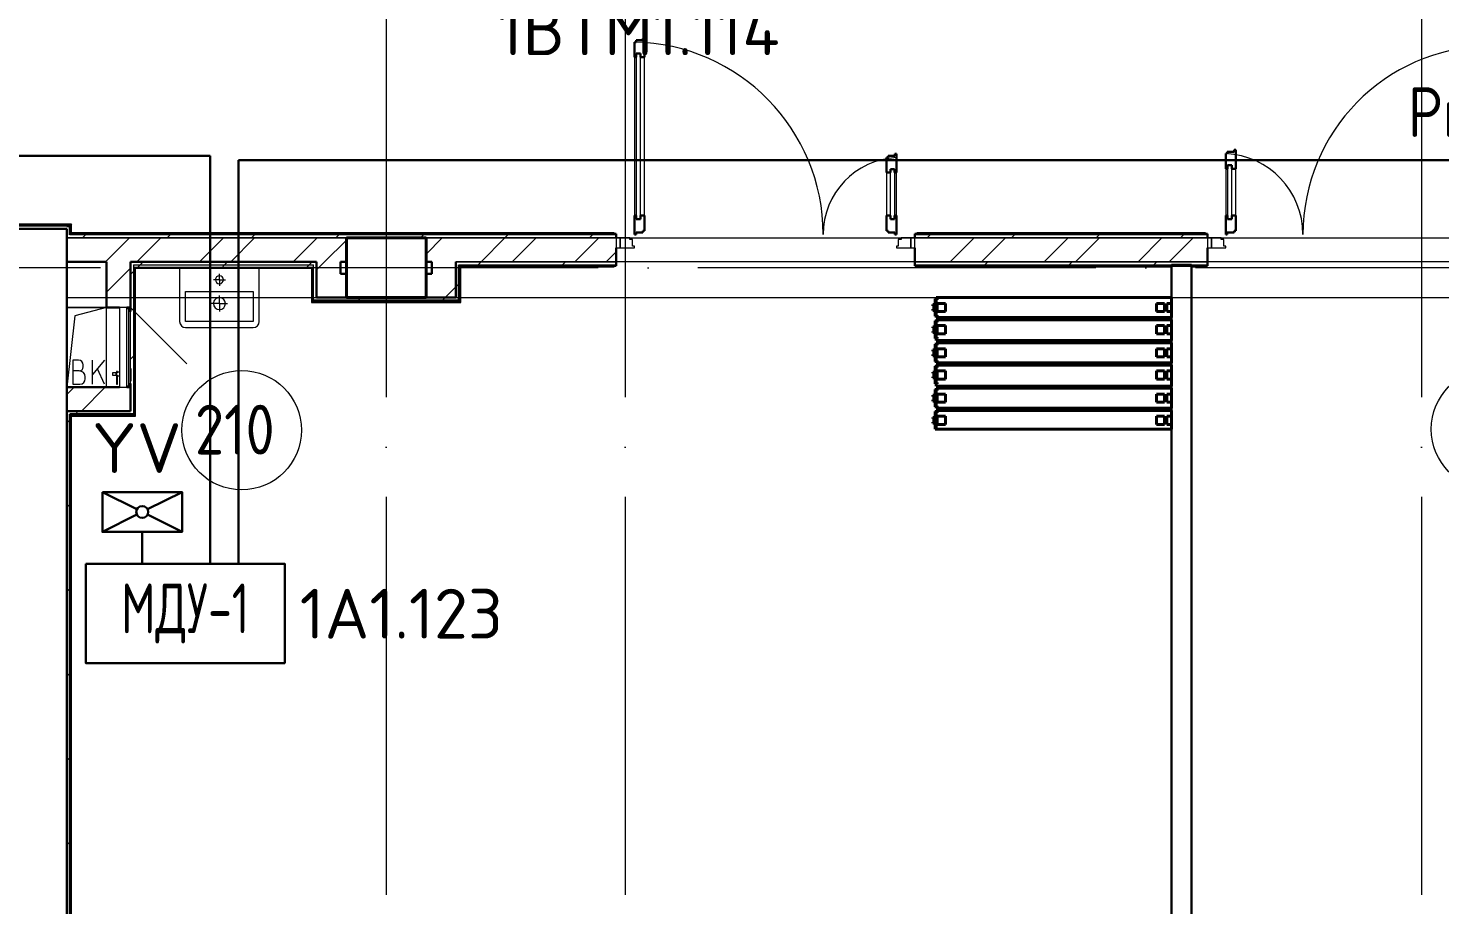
# Model space of a CAD drawing. Header units: millimetres. Extents: x -1073752 to 1436911, y -1379358 to 94781.
# Drawn here: x -1041101 to -1034011, y -1023406 to -1019002 of the extents above; entities that cross this region are included whole.
import ezdxf
from ezdxf.enums import TextEntityAlignment as Align

# ---------------------------------------------------------------- set-up
doc = ezdxf.new("R2010")
doc.units = ezdxf.units.MM
doc.set_wipeout_variables(frame=1)
doc.linetypes.add('ADSK_Линия сетки', pattern=[25, 20, -2.5, 0, -2.5])
doc.linetypes.add('ADSK_Сверху', pattern=[450, 300, -150])
for name, color, linetype, lineweight in [('RC-Дымоудаление', 1, 'Continuous', 30), ('Аннотация', 7, 'Continuous', 18), ('Двери', 252, 'Continuous', 9), ('лс', 5, 'Continuous', 30), ('Марки помещений', 7, 'Continuous', 20), ('Несущие колонны', 7, 'Continuous', 18), ('Обобщенные модели', 252, 'Continuous', 18), ('Оборудование', 7, 'Continuous', 18), ('Ограждение', 252, 'Continuous', 9), ('Оси', 252, 'Continuous', 9), ('Перекрытие', 252, 'Continuous', 18), ('Стены внутренние', 7, 'Continuous', 18), ('Стены наружные', 7, 'Continuous', 18), ('Стены штриховка', 7, 'Continuous', 9), ('Узлы', 7, 'Continuous', 18)]:
    doc.layers.add(name, color=color, linetype=linetype, lineweight=lineweight)
doc.layers.add('RC-Позиционные_обозначения', color=7, linetype='Continuous')
doc.layers.add('RC-Таблицы', color=7, linetype='Continuous')
doc.layers.add('Двери открывание', color=7, linetype='Continuous', lineweight=9, true_color=0xc0c0c0)
doc.layers.add('Линии', color=7, linetype='Continuous', lineweight=9, true_color=0x00a600)
doc.styles.add('GOST Common_2', font='', dxfattribs={"width": 0.9, "height": 250})
doc.styles.add('ISOCPEUR', font='isocpeur.ttf', dxfattribs={"height": 250})
doc.styles.add('RubezhCAD', font='isocpeur.ttf')
doc.styles.get("Standard").update_dxf_attribs({"font": 'arial.ttf'})
doc.styles.get('GOST Common_2').set_extended_font_data('GOST type B')

# ---------------------------------------------------------------- blocks, each defined once
blk = doc.blocks.new('2 этаж')
at = {"color": 251, "lineweight": 18, "true_color": 0x636466}
for p, q in [((118071, -12689.3), (117871, -12689.3)), ((118071, -12689.3), (117871, -12689.3)), ((118071, -12689.3), (117912.7, -12730.8)), ((117912.7, -12730.8), (117871, -13089.3)), ((117931.1, -12953.8), (117901.1, -12953.8)), ((117901.1, -12953.8), (117901.1, -13073.8)), ((118061.1, -12953.8), (118001.1, -13025.3)), ((118001.1, -13073.8), (118001.1, -12953.8)), ((117934.5, -13007.2), (117901.1, -13007.2)), ((117954.5, -12987.2), (117954.5, -12977.2)), ((117964.5, -13047.2), (117964.5, -13037.2)), ((118061.1, -13073.8), (118025.2, -12996.7)), ((117901.1, -13073.8), (117937.8, -13073.8))]:
    blk.add_line(p, q, dxfattribs=at)
for centre, radius, start, end in [((117931.1, -12977.2), 23.3, 0, 90), ((117934.5, -12987.2), 20, 270, 0), ((117934.5, -13037.2), 30, 0, 90), ((117937.8, -13047.2), 26.7, 270, 0)]:
    blk.add_arc(centre, radius, start, end, dxfattribs=at)
at = {"layer": 'Двери', "color": 251, "lineweight": 30, "true_color": 0x636466}
for p, q in [((120773, -11337.3), (120765, -11337.3)), ((120765, -11337.3), (120765, -11346.3)), ((120773, -11431.3), (120773, -11337.3)), ((120731, -11355.3), (120723, -11355.3)), ((120723, -11355.3), (120723, -11431.3)), ((120765, -11346.3), (120731, -11346.3)), ((120731, -11346.3), (120731, -11355.3)), ((120732, -11413.3), (120732, -11431.3)), ((120753, -11413.3), (120732, -11413.3)), ((120753, -11431.3), (120753, -11413.3)), ((120732, -11431.3), (120723, -11431.3)), ((120773, -11431.3), (120753, -11431.3)), ((123735, -11906.3), (123701, -11906.3)), ((123701, -11906.3), (123701, -11915.3)), ((123743, -11897.3), (123735, -11897.3)), ((123735, -11897.3), (123735, -11906.3)), ((123743, -11991.3), (123743, -11897.3)), ((121997, -11935.3), (121989, -11935.3)), ((121989, -11935.3), (121989, -12011.3)), ((122031, -11926.3), (121997, -11926.3)), ((121997, -11926.3), (121997, -11935.3)), ((122039, -11917.3), (122031, -11917.3)), ((122031, -11917.3), (122031, -11926.3)), ((122039, -12011.3), (122039, -11917.3)), ((123701, -11915.3), (123693, -11915.3)), ((123693, -11915.3), (123693, -11991.3)), ((123702, -11973.3), (123702, -11991.3)), ((123723, -11973.3), (123702, -11973.3)), ((123723, -11991.3), (123723, -11973.3)), ((121989, -12011.3), (122009, -12011.3)), ((122009, -12011.3), (122009, -11993.3)), ((122009, -11993.3), (122030, -11993.3)), ((122030, -11993.3), (122030, -12011.3)), ((122030, -12011.3), (122039, -12011.3)), ((123702, -11991.3), (123693, -11991.3)), ((123743, -11991.3), (123723, -11991.3)), ((120723, -12227.3), (120723, -12321.3)), ((120732, -12227.3), (120723, -12227.3)), ((120732, -12245.3), (120732, -12227.3)), ((120753, -12245.3), (120732, -12245.3)), ((120753, -12227.3), (120753, -12245.3)), ((120773, -12227.3), (120753, -12227.3)), ((120773, -12303.3), (120773, -12227.3)), ((121989, -12227.3), (121989, -12303.3)), ((121989, -12227.3), (122009, -12227.3)), ((122009, -12227.3), (122009, -12245.3)), ((122009, -12245.3), (122030, -12245.3)), ((122030, -12227.3), (122039, -12227.3)), ((122030, -12245.3), (122030, -12227.3)), ((122039, -12321.3), (122039, -12227.3)), ((123693, -12227.3), (123693, -12321.3)), ((123702, -12227.3), (123693, -12227.3)), ((123702, -12245.3), (123702, -12227.3)), ((123723, -12245.3), (123702, -12245.3)), ((123723, -12227.3), (123723, -12245.3)), ((123743, -12227.3), (123723, -12227.3)), ((123743, -12303.3), (123743, -12227.3)), ((120723, -12321.3), (120731, -12321.3)), ((120731, -12321.3), (120731, -12312.3)), ((120731, -12312.3), (120765, -12312.3)), ((120765, -12312.3), (120765, -12303.3)), ((120765, -12303.3), (120773, -12303.3)), ((121989, -12303.3), (121997, -12303.3)), ((121997, -12303.3), (121997, -12312.3)), ((121997, -12312.3), (122031, -12312.3)), ((122031, -12312.3), (122031, -12321.3)), ((122031, -12321.3), (122039, -12321.3)), ((123693, -12321.3), (123701, -12321.3)), ((123701, -12321.3), (123701, -12312.3)), ((123701, -12312.3), (123735, -12312.3)), ((123735, -12312.3), (123735, -12303.3)), ((123735, -12303.3), (123743, -12303.3))]:
    blk.add_line(p, q, dxfattribs=at)
at = {"layer": 'Двери', "color": 251, "true_color": 0x636466}
for p, q in [((120732, -11413.3), (120732, -12245.3)), ((120753, -11413.3), (120732, -11413.3)), ((120753, -12245.3), (120753, -11413.3)), ((120723, -11431.3), (120723, -12227.3)), ((120773, -12227.3), (120773, -11431.3)), ((123702, -11973.3), (123702, -12245.3)), ((123723, -11973.3), (123702, -11973.3)), ((123723, -12245.3), (123723, -11973.3)), ((121989, -12011.3), (121989, -12227.3)), ((122009, -12245.3), (122009, -11993.3)), ((122009, -11993.3), (122030, -11993.3)), ((122030, -11993.3), (122030, -12245.3)), ((122039, -12227.3), (122039, -12011.3)), ((123693, -11991.3), (123693, -12227.3)), ((123743, -12227.3), (123743, -11991.3)), ((120732, -12245.3), (120753, -12245.3)), ((122030, -12245.3), (122009, -12245.3)), ((123702, -12245.3), (123723, -12245.3)), ((120631, -12339.3), (120631, -12389.3)), ((120651, -12339.3), (120631, -12339.3)), ((120631, -12389.3), (120651, -12389.3)), ((120651, -12389.3), (120651, -12339.3)), ((120700, -12339.3), (120651, -12339.3)), ((120651, -12339.3), (120651, -12389.3)), ((120651, -12389.3), (120723, -12389.3)), ((120700, -12347.3), (120700, -12339.3)), ((120714, -12347.3), (120700, -12347.3)), ((120714, -12381.3), (120714, -12347.3)), ((120723, -12381.3), (120714, -12381.3)), ((120723, -12389.3), (120723, -12381.3)), ((122048, -12381.3), (122039, -12381.3)), ((122039, -12381.3), (122039, -12389.3)), ((122039, -12389.3), (122111, -12389.3)), ((122062, -12347.3), (122048, -12347.3)), ((122048, -12347.3), (122048, -12381.3)), ((122062, -12339.3), (122062, -12347.3)), ((122111, -12339.3), (122062, -12339.3)), ((122131, -12339.3), (122111, -12339.3)), ((122111, -12339.3), (122111, -12389.3)), ((122111, -12389.3), (122111, -12339.3)), ((122111, -12389.3), (122131, -12389.3)), ((122131, -12389.3), (122131, -12339.3)), ((123601, -12339.3), (123601, -12389.3)), ((123621, -12339.3), (123601, -12339.3)), ((123601, -12389.3), (123621, -12389.3)), ((123621, -12389.3), (123621, -12339.3)), ((123670, -12339.3), (123621, -12339.3)), ((123621, -12339.3), (123621, -12389.3)), ((123621, -12389.3), (123693, -12389.3)), ((123670, -12347.3), (123670, -12339.3)), ((123684, -12347.3), (123670, -12347.3)), ((123684, -12381.3), (123684, -12347.3)), ((123693, -12381.3), (123684, -12381.3)), ((123693, -12389.3), (123693, -12381.3))]:
    blk.add_line(p, q, dxfattribs=at)
at = {"layer": 'Двери открывание', "color": 251, "true_color": 0x636466}
for centre, radius, start, end in [((120705, -12321.3), 966, 0, 88.93231), ((125027, -12321.3), 946, 91.09026, 180), ((122057, -12321.3), 386, 92.67279, 180), ((123675, -12321.3), 406, 0, 87.45896)]:
    blk.add_arc(centre, radius, start, end, dxfattribs=at)
at = {"layer": 'Линии', "color": 251, "linetype": 'ADSK_Сверху', "ltscale": 100, "true_color": 0x636466}
for p, q in [((117871, -12339.3), (151081, -12339.3)), ((117871, -12639.3), (151081, -12639.3))]:
    blk.add_line(p, q, dxfattribs=at)
at = {"layer": 'Марки помещений', "color": 251, "true_color": 0x636466}
for centre in [(118750.1, -13305.1), (125024.9, -13300.1)]:
    blk.add_circle(centre, 300, dxfattribs=at)
at = {"layer": 'Несущие колонны', "color": 251, "lineweight": 40, "true_color": 0x636466}
for p, q in [((119276, -12339.3), (119676, -12339.3)), ((119276, -12639.3), (119276, -12339.3)), ((119676, -12339.3), (119276, -12339.3)), ((119676, -12339.3), (119676, -12639.3)), ((119276, -12459.3), (119276, -12639.3)), ((119676, -12639.3), (119676, -12459.3)), ((119676, -12639.3), (119276, -12639.3)), ((119276, -12639.3), (119676, -12639.3))]:
    blk.add_line(p, q, dxfattribs=at)
at = {"layer": 'Несущие колонны', "color": 251, "true_color": 0x636466}
for p, q in [((119276, -12339.3), (119276, -12459.3)), ((119676, -12459.3), (119676, -12339.3))]:
    blk.add_line(p, q, dxfattribs=at)
at = {"layer": 'Обобщенные модели', "color": 251, "lineweight": 40, "true_color": 0x636466}
for p, q in [((122232.7, -12674.3), (122221, -12674.3)), ((122221, -12674.3), (122221, -12680.1)), ((122221, -12680.1), (122226.8, -12680.1)), ((122226.8, -12680.1), (122226.8, -12697.7)), ((122232.7, -12645.1), (122232.7, -12674.3)), ((122244.4, -12645.1), (122232.7, -12645.1)), ((123421, -12639.3), (122238.5, -12639.3)), ((122238.5, -12639.3), (122238.5, -12738.6)), ((122238.5, -12726.9), (122238.5, -12650.9)), ((122238.5, -12650.9), (122244.4, -12650.9)), ((122244.4, -12650.9), (122244.4, -12645.1)), ((122244.4, -12668.5), (122244.4, -12709.4)), ((122285.3, -12668.5), (122244.4, -12668.5)), ((122285.3, -12709.4), (122285.3, -12668.5)), ((123345.1, -12668.5), (123345.1, -12709.4)), ((123386, -12668.5), (123345.1, -12668.5)), ((123386, -12709.4), (123386, -12668.5)), ((123421, -12668.5), (123397.6, -12668.5)), ((123397.6, -12668.5), (123397.6, -12709.4)), ((123421, -12738.6), (123421, -12639.3)), ((123421, -12709.4), (123421, -12668.5)), ((122226.8, -12697.7), (122221, -12697.7)), ((122221, -12697.7), (122221, -12703.5)), ((122221, -12703.5), (122232.7, -12703.5)), ((122232.7, -12703.5), (122232.7, -12732.7)), ((122232.7, -12732.7), (122244.4, -12732.7)), ((122232.7, -12756.1), (122232.7, -12785.3)), ((122244.4, -12756.1), (122232.7, -12756.1)), ((122244.4, -12726.9), (122238.5, -12726.9)), ((122238.5, -12738.6), (123421, -12738.6)), ((123421, -12750.2), (122238.5, -12750.2)), ((122238.5, -12750.2), (122238.5, -12855.4)), ((122238.5, -12837.9), (122238.5, -12761.9)), ((122238.5, -12761.9), (122244.4, -12761.9)), ((122244.4, -12709.4), (122285.3, -12709.4)), ((122244.4, -12732.7), (122244.4, -12726.9)), ((122244.4, -12761.9), (122244.4, -12756.1)), ((123345.1, -12709.4), (123386, -12709.4)), ((123397.6, -12709.4), (123421, -12709.4)), ((123421, -12855.4), (123421, -12750.2)), ((122232.7, -12785.3), (122221, -12785.3)), ((122221, -12785.3), (122221, -12791.1)), ((122221, -12791.1), (122226.8, -12791.1)), ((122226.8, -12808.7), (122221, -12808.7)), ((122221, -12808.7), (122221, -12814.5)), ((122221, -12814.5), (122232.7, -12814.5)), ((122226.8, -12791.1), (122226.8, -12808.7)), ((122232.7, -12814.5), (122232.7, -12843.7)), ((122244.4, -12779.4), (122244.4, -12820.3)), ((122285.3, -12779.4), (122244.4, -12779.4)), ((122244.4, -12820.3), (122285.3, -12820.3)), ((122285.3, -12820.3), (122285.3, -12779.4)), ((123345.1, -12779.4), (123345.1, -12820.3)), ((123386, -12779.4), (123345.1, -12779.4)), ((123345.1, -12820.3), (123386, -12820.3)), ((123386, -12820.3), (123386, -12779.4)), ((123421, -12779.4), (123397.6, -12779.4)), ((123397.6, -12779.4), (123397.6, -12820.3)), ((123397.6, -12820.3), (123421, -12820.3)), ((123421, -12820.3), (123421, -12779.4)), ((122232.7, -12902.1), (122221, -12902.1)), ((122221, -12902.1), (122221, -12908)), ((122232.7, -12843.7), (122244.4, -12843.7)), ((122232.7, -12872.9), (122232.7, -12902.1)), ((122244.4, -12872.9), (122232.7, -12872.9)), ((122244.4, -12837.9), (122238.5, -12837.9)), ((122238.5, -12855.4), (123421, -12855.4)), ((123421, -12867.1), (122238.5, -12867.1)), ((122238.5, -12867.1), (122238.5, -12966.4)), ((122238.5, -12954.7), (122238.5, -12878.8)), ((122238.5, -12878.8), (122244.4, -12878.8)), ((122244.4, -12843.7), (122244.4, -12837.9)), ((122244.4, -12878.8), (122244.4, -12872.9)), ((122244.4, -12896.3), (122244.4, -12937.2)), ((122285.3, -12896.3), (122244.4, -12896.3)), ((122285.3, -12937.2), (122285.3, -12896.3)), ((123345.1, -12896.3), (123345.1, -12937.2)), ((123386, -12896.3), (123345.1, -12896.3)), ((123386, -12937.2), (123386, -12896.3)), ((123421, -12896.3), (123397.6, -12896.3)), ((123397.6, -12896.3), (123397.6, -12937.2)), ((123421, -12966.4), (123421, -12867.1)), ((123421, -12937.2), (123421, -12896.3)), ((122221, -12908), (122226.8, -12908)), ((122226.8, -12925.5), (122221, -12925.5)), ((122221, -12925.5), (122221, -12931.3)), ((122221, -12931.3), (122232.7, -12931.3)), ((122226.8, -12908), (122226.8, -12925.5)), ((122232.7, -12931.3), (122232.7, -12960.5)), ((122232.7, -12960.5), (122244.4, -12960.5)), ((122244.4, -12954.7), (122238.5, -12954.7)), ((122238.5, -12966.4), (123421, -12966.4)), ((122244.4, -12937.2), (122285.3, -12937.2)), ((122244.4, -12960.5), (122244.4, -12954.7)), ((123345.1, -12937.2), (123386, -12937.2)), ((123397.6, -12937.2), (123421, -12937.2)), ((122232.7, -13013.1), (122221, -13013.1)), ((122221, -13013.1), (122221, -13018.9)), ((122221, -13018.9), (122226.8, -13018.9)), ((122226.8, -13036.5), (122221, -13036.5)), ((122221, -13036.5), (122221, -13042.3)), ((122221, -13042.3), (122232.7, -13042.3)), ((122226.8, -13018.9), (122226.8, -13036.5)), ((122232.7, -12983.9), (122232.7, -13013.1)), ((122244.4, -12983.9), (122232.7, -12983.9)), ((122232.7, -13042.3), (122232.7, -13071.5)), ((123421, -12978.1), (122238.5, -12978.1)), ((122238.5, -12978.1), (122238.5, -13083.2)), ((122238.5, -13065.7), (122238.5, -12989.7)), ((122238.5, -12989.7), (122244.4, -12989.7)), ((122244.4, -12989.7), (122244.4, -12983.9)), ((122244.4, -13007.3), (122244.4, -13048.2)), ((122285.3, -13007.3), (122244.4, -13007.3)), ((122285.3, -13048.2), (122285.3, -13007.3)), ((123345.1, -13007.3), (123345.1, -13048.2)), ((123386, -13007.3), (123345.1, -13007.3)), ((123386, -13048.2), (123386, -13007.3)), ((123421, -13007.3), (123397.6, -13007.3)), ((123397.6, -13007.3), (123397.6, -13048.2)), ((123421, -13083.2), (123421, -12978.1)), ((123421, -13048.2), (123421, -13007.3)), ((122232.7, -13071.5), (122244.4, -13071.5)), ((122232.7, -13100.7), (122232.7, -13129.9)), ((122244.4, -13100.7), (122232.7, -13100.7)), ((122244.4, -13065.7), (122238.5, -13065.7)), ((122238.5, -13083.2), (123421, -13083.2)), ((123421, -13094.9), (122238.5, -13094.9)), ((122238.5, -13094.9), (122238.5, -13194.2)), ((122238.5, -13182.5), (122238.5, -13106.6)), ((122238.5, -13106.6), (122244.4, -13106.6)), ((122244.4, -13048.2), (122285.3, -13048.2)), ((122244.4, -13071.5), (122244.4, -13065.7)), ((122244.4, -13106.6), (122244.4, -13100.7)), ((123345.1, -13048.2), (123386, -13048.2)), ((123397.6, -13048.2), (123421, -13048.2)), ((123421, -13194.2), (123421, -13094.9)), ((122232.7, -13129.9), (122221, -13129.9)), ((122221, -13129.9), (122221, -13135.8)), ((122221, -13135.8), (122226.8, -13135.8)), ((122226.8, -13153.3), (122221, -13153.3)), ((122221, -13153.3), (122221, -13159.1)), ((122221, -13159.1), (122232.7, -13159.1)), ((122226.8, -13135.8), (122226.8, -13153.3)), ((122232.7, -13159.1), (122232.7, -13188.3)), ((122244.4, -13182.5), (122238.5, -13182.5)), ((122244.4, -13124.1), (122244.4, -13165)), ((122285.3, -13124.1), (122244.4, -13124.1)), ((122244.4, -13165), (122285.3, -13165)), ((122244.4, -13188.3), (122244.4, -13182.5)), ((122285.3, -13165), (122285.3, -13124.1)), ((123345.1, -13124.1), (123345.1, -13165)), ((123386, -13124.1), (123345.1, -13124.1)), ((123345.1, -13165), (123386, -13165)), ((123386, -13165), (123386, -13124.1)), ((123421, -13124.1), (123397.6, -13124.1)), ((123397.6, -13124.1), (123397.6, -13165)), ((123397.6, -13165), (123421, -13165)), ((123421, -13165), (123421, -13124.1)), ((122232.7, -13240.9), (122221, -13240.9)), ((122221, -13240.9), (122221, -13246.8)), ((122221, -13246.8), (122226.8, -13246.8)), ((122226.8, -13246.8), (122226.8, -13264.3)), ((122232.7, -13188.3), (122244.4, -13188.3)), ((122232.7, -13211.7), (122232.7, -13240.9)), ((122244.4, -13211.7), (122232.7, -13211.7)), ((122238.5, -13194.2), (123421, -13194.2)), ((123421, -13205.9), (122238.5, -13205.9)), ((122238.5, -13205.9), (122238.5, -13299.3)), ((122238.5, -13293.5), (122238.5, -13217.6)), ((122238.5, -13217.6), (122244.4, -13217.6)), ((122244.4, -13217.6), (122244.4, -13211.7)), ((122244.4, -13235.1), (122244.4, -13276)), ((122285.3, -13235.1), (122244.4, -13235.1)), ((122285.3, -13276), (122285.3, -13235.1)), ((123345.1, -13235.1), (123345.1, -13276)), ((123386, -13235.1), (123345.1, -13235.1)), ((123386, -13276), (123386, -13235.1)), ((123421, -13235.1), (123397.6, -13235.1)), ((123397.6, -13235.1), (123397.6, -13276)), ((123421, -13299.3), (123421, -13205.9)), ((123421, -13276), (123421, -13235.1)), ((122226.8, -13264.3), (122221, -13264.3)), ((122221, -13264.3), (122221, -13270.1)), ((122221, -13270.1), (122232.7, -13270.1)), ((122232.7, -13270.1), (122232.7, -13299.3)), ((122232.7, -13299.3), (122244.4, -13299.3)), ((122244.4, -13293.5), (122238.5, -13293.5)), ((122238.5, -13299.3), (123421, -13299.3)), ((122244.4, -13276), (122285.3, -13276)), ((122244.4, -13299.3), (122244.4, -13293.5)), ((123345.1, -13276), (123386, -13276)), ((123397.6, -13276), (123421, -13276))]:
    blk.add_line(p, q, dxfattribs=at)
at = {"layer": 'Оборудование', "color": 251, "true_color": 0x636466}
for p, q in [((118172.4, -12689.3), (118136, -12689.3)), ((118136, -12689.3), (118136, -13089.3)), ((118173.3, -13088.3), (118173.3, -12690.2)), ((118191, -12689.3), (118473.8, -12972.1)), ((118183.1, -12696.3), (118173.3, -12696.3)), ((118184, -13081.3), (118184, -12697.2)), ((118191, -12708.3), (118185.5, -12708.3)), ((118191, -13070.3), (118191, -12708.3)), ((118118.2, -13016.6), (118100.7, -13016.6)), ((118100.7, -13016.6), (118100.7, -13028.9)), ((118100.7, -13028.9), (118118.2, -13028.9)), ((118120.1, -13014.7), (118118.2, -13016.6)), ((118118.2, -13016.6), (118118.2, -13028.9)), ((118118.2, -13028.9), (118120.1, -13030.8)), ((118136, -13013.1), (118120.1, -13013.1)), ((118120.1, -13013.1), (118120.1, -13032.4)), ((118120.1, -13032.4), (118136, -13032.4)), ((118125.6, -13009.7), (118120.6, -13009.7)), ((118120.6, -13009.7), (118120.6, -13017.9)), ((118120.6, -13027.6), (118120.6, -13073.4)), ((118125.6, -13017.9), (118125.6, -13009.7)), ((118125.6, -13073.4), (118125.6, -13027.6)), ((118193, -12992.8), (118191, -12992.8)), ((118193, -12996.8), (118193, -12992.8)), ((118193, -12996.8), (118193, -13057.3)), ((118120.6, -13073.4), (118125.6, -13073.4)), ((118136, -13089.3), (118172.4, -13089.3)), ((118173.3, -13082.3), (118183.1, -13082.3)), ((118185.5, -13070.3), (118191, -13070.3)), ((118191, -13061.3), (118193, -13061.3)), ((118193, -13061.3), (118193, -13057.3))]:
    blk.add_line(p, q, dxfattribs=at)
for points, knots in [([(118173.3, -12690.2), (118173.3, -12690.1), (118173.3, -12690), (118173.2, -12689.8), (118173.1, -12689.6), (118173, -12689.5), (118172.8, -12689.4), (118172.6, -12689.3), (118172.5, -12689.3), (118172.4, -12689.3)], [-1, -1, -1, -1, -0.833333, -0.75, -0.583333, -0.458333, -0.333333, -0.166667, 0, 0, 0, 0]), ([(118184, -12697.2), (118184, -12697.1), (118184, -12697), (118183.9, -12696.8), (118183.9, -12696.7), (118183.8, -12696.6), (118183.7, -12696.5), (118183.5, -12696.4), (118183.3, -12696.3), (118183.1, -12696.3), (118183.1, -12696.3)], [-1, -1, -1, -1, -0.833333, -0.75, -0.666667, -0.583333, -0.458333, -0.333333, -0.166667, 0, 0, 0, 0]), ([(118185.5, -12708.3), (118185.4, -12708.3), (118185.2, -12708.2), (118185, -12708.1), (118184.8, -12708.1), (118184.6, -12707.9), (118184.5, -12707.8), (118184.3, -12707.7), (118184.2, -12707.5), (118184.1, -12707.3), (118184, -12707.1), (118184, -12706.9), (118184, -12706.7)], [-1, -1, -1, -1, -0.833333, -0.75, -0.666667, -0.583333, -0.5, -0.416667, -0.333333, -0.25, -0.166667, 0, 0, 0, 0]), ([(118172.4, -13089.3), (118172.5, -13089.3), (118172.6, -13089.2), (118172.8, -13089.1), (118173, -13089), (118173.1, -13088.9), (118173.2, -13088.7), (118173.3, -13088.6), (118173.3, -13088.4), (118173.3, -13088.3)], [0, 0, 0, 0, 0.166667, 0.333333, 0.458333, 0.583333, 0.708333, 0.833333, 1, 1, 1, 1]), ([(118183.1, -13082.3), (118183.1, -13082.3), (118183.3, -13082.2), (118183.5, -13082.1), (118183.7, -13082), (118183.8, -13081.9), (118183.9, -13081.8), (118183.9, -13081.7), (118184, -13081.5), (118184, -13081.4), (118184, -13081.3)], [0, 0, 0, 0, 0.166667, 0.333333, 0.458333, 0.583333, 0.666667, 0.75, 0.833333, 1, 1, 1, 1]), ([(118184, -13071.8), (118184, -13071.6), (118184, -13071.5), (118184.1, -13071.2), (118184.2, -13071), (118184.3, -13070.9), (118184.5, -13070.7), (118184.6, -13070.6), (118184.8, -13070.5), (118185, -13070.4), (118185.2, -13070.3), (118185.4, -13070.3), (118185.5, -13070.3)], [0, 0, 0, 0, 0.166667, 0.25, 0.333333, 0.416667, 0.5, 0.583333, 0.666667, 0.75, 0.833333, 1, 1, 1, 1])]:
    blk.add_open_spline(points, degree=3, knots=knots, dxfattribs=at)
at = {"layer": 'Ограждение', "color": 251, "true_color": 0x636466}
for p, q in [((117896, -12269.3), (111661, -12269.3)), ((117896, -12269.3), (117891, -12274.3)), ((117896, -12314.3), (117891, -12319.3)), ((117896, -12314.3), (117896, -12269.3)), ((120621, -12314.3), (117896, -12314.3)), ((120621, -12314.3), (120621, -12319.3)), ((122141, -12319.3), (122141, -12314.3)), ((123591, -12314.3), (122141, -12314.3)), ((123591, -12314.3), (123591, -12319.3)), ((118216, -13234.3), (118216, -12489.3)), ((119101, -12489.2), (119101, -12664.3)), ((119851, -12484.3), (119846, -12479.3)), ((119851, -12664.3), (119851, -12484.3)), ((119851, -12484.3), (120621, -12484.3)), ((120621, -12479.3), (120621, -12484.3)), ((122141, -12484.3), (122141, -12479.2)), ((122141, -12484.3), (123421, -12484.3)), ((123521, -12484.3), (123591, -12484.3)), ((123591, -12479.3), (123591, -12484.3)), ((119106, -12659.3), (119101, -12664.3)), ((119101, -12664.3), (119851, -12664.3)), ((119851, -12664.3), (119846, -12659.3)), ((117896, -13234.3), (117891, -13229.3)), ((117896, -18454.3), (117896, -13234.3)), ((117896, -13234.3), (118216, -13234.3)), ((118216, -13234.3), (118211, -13229.3))]:
    blk.add_line(p, q, dxfattribs=at)
at = {"layer": 'Оси', "color": 251, "linetype": 'ADSK_Линия сетки', "ltscale": 100, "true_color": 0x636466}
for p, q in [((119476, -1139.3), (119476, -32265.4)), ((120676, -1139.3), (120676, -32265.4)), ((124676, -1139.3), (124676, -30995.4)), ((170543.3, -12489.3), (93565.9, -12489.3))]:
    blk.add_line(p, q, dxfattribs=at)
at = {"layer": 'Перекрытие', "color": 251, "ltscale": 100, "true_color": 0x636466}
for p, q in [((122131, -12459.3), (120631, -12459.3)), ((125101, -12459.3), (123601, -12459.3)), ((117871, -12689.3), (118071, -12689.3))]:
    blk.add_line(p, q, dxfattribs=at)
at = {"layer": 'Стены внутренние', "color": 251, "lineweight": 30, "true_color": 0x636466}
for p, q in [((117871, -12294.3), (117481, -12294.3)), ((117871, -13089.3), (117871, -12324.3))]:
    blk.add_line(p, q, dxfattribs=at)
at = {"layer": 'Стены наружные', "color": 251, "lineweight": 30, "true_color": 0x636466}
for p, q in [((117891, -12274.3), (111651, -12274.3)), ((117886, -12279.3), (117871, -12279.3)), ((117871, -12294.3), (117871, -12324.3)), ((117886, -12324.3), (117886, -12279.3)), ((117891, -12319.3), (117891, -12274.3)), ((120631, -12319.3), (117891, -12319.3)), ((120631, -12339.3), (120631, -12319.3)), ((122131, -12319.3), (122131, -12339.3)), ((123601, -12319.3), (122131, -12319.3)), ((123601, -12339.3), (123601, -12319.3)), ((119276, -12339.3), (119676, -12339.3)), ((120631, -12479.3), (120631, -12389.3)), ((122131, -12389.3), (122131, -12479.3)), ((123601, -12479.3), (123601, -12389.3)), ((117871, -12459.3), (118071, -12459.3)), ((118071, -12459.3), (118071, -12689.3)), ((118191, -12459.3), (119126, -12459.3)), ((119126, -12459.3), (118191, -12459.3)), ((118191, -12459.3), (118191, -12708.3)), ((119126, -12639.3), (119126, -12459.3)), ((119246, -12459.3), (119276, -12459.3)), ((119246, -12519.3), (119246, -12459.3)), ((119676, -12459.3), (119706, -12459.3)), ((119706, -12459.3), (119706, -12519.3)), ((119826, -12459.3), (119826, -12639.3)), ((119841, -12654.3), (119841, -12474.3)), ((123421, -12474.3), (123421, -18639.3)), ((123521, -12474.3), (123421, -12474.3)), ((123521, -18639.3), (123521, -12474.3)), ((118211, -12489.3), (119106, -12489.3)), ((118211, -13229.3), (118211, -12489.3)), ((119106, -12489.3), (119106, -12659.3)), ((119276, -12519.3), (119246, -12519.3)), ((119276, -12639.3), (119276, -12519.3)), ((119706, -12519.3), (119676, -12519.3)), ((119676, -12519.3), (119676, -12639.3)), ((119846, -12479.3), (120631, -12479.3)), ((119846, -12659.3), (119846, -12479.3)), ((122131, -12479.3), (123601, -12479.3)), ((118071, -12689.3), (118136, -12689.3)), ((118172.6, -12689.3), (118191, -12689.3)), ((119106, -12659.3), (119846, -12659.3)), ((119111, -12654.3), (119841, -12654.3)), ((119126, -12639.3), (119676, -12639.3)), ((119676, -12639.3), (119826, -12639.3)), ((118136, -13089.3), (117871, -13089.3)), ((117871, -13089.3), (117871, -18539.3)), ((118191, -13089.3), (118172.6, -13089.3)), ((118191, -13070.3), (118191, -13209.3)), ((117871, -13209.3), (118191, -13209.3)), ((117886, -18459.3), (117886, -13224.3)), ((117886, -13224.3), (118206, -13224.3)), ((117891, -18454.3), (117891, -13229.3)), ((117891, -13229.3), (118211, -13229.3))]:
    blk.add_line(p, q, dxfattribs=at)
at = {"layer": 'Стены наружные', "color": 251, "linetype": 'Continuous', "lineweight": 9, "true_color": 0x636466}
for p, q in [((117728.1, -12279.3), (117733.1, -12274.3)), ((117798.8, -12279.3), (117803.8, -12274.3)), ((117869.5, -12279.3), (117874.5, -12274.3)), ((117895.2, -12324.3), (117900.2, -12319.3)), ((117950.9, -12339.3), (117965.9, -12324.3)), ((117965.9, -12324.3), (117970.9, -12319.3)), ((118036.6, -12324.3), (118041.6, -12319.3)), ((118107.4, -12324.3), (118112.4, -12319.3)), ((118178.1, -12324.3), (118183.1, -12319.3)), ((118248.8, -12324.3), (118253.8, -12319.3)), ((118319.5, -12324.3), (118324.5, -12319.3)), ((118375.2, -12339.3), (118390.2, -12324.3)), ((118390.2, -12324.3), (118395.2, -12319.3)), ((118460.9, -12324.3), (118465.9, -12319.3)), ((118531.6, -12324.3), (118536.6, -12319.3)), ((118602.3, -12324.3), (118607.3, -12319.3)), ((118673, -12324.3), (118678, -12319.3)), ((118743.7, -12324.3), (118748.7, -12319.3)), ((118799.5, -12339.3), (118814.5, -12324.3)), ((118814.5, -12324.3), (118819.5, -12319.3)), ((118885.2, -12324.3), (118890.2, -12319.3)), ((118955.9, -12324.3), (118960.9, -12319.3)), ((119026.6, -12324.3), (119031.6, -12319.3)), ((119097.3, -12324.3), (119102.3, -12319.3)), ((119168, -12324.3), (119173, -12319.3)), ((119223.7, -12339.3), (119238.7, -12324.3)), ((119238.7, -12324.3), (119243.7, -12319.3)), ((119309.4, -12324.3), (119314.4, -12319.3)), ((119380.1, -12324.3), (119385.1, -12319.3)), ((119450.9, -12324.3), (119455.9, -12319.3)), ((119521.6, -12324.3), (119526.6, -12319.3)), ((119592.3, -12324.3), (119597.3, -12319.3)), ((119648, -12339.3), (119663, -12324.3)), ((119663, -12324.3), (119668, -12319.3)), ((119733.7, -12324.3), (119738.7, -12319.3)), ((119804.4, -12324.3), (119809.4, -12319.3)), ((119875.1, -12324.3), (119880.1, -12319.3)), ((119945.8, -12324.3), (119950.8, -12319.3)), ((120016.5, -12324.3), (120021.5, -12319.3)), ((120072.3, -12339.3), (120087.3, -12324.3)), ((120087.3, -12324.3), (120092.3, -12319.3)), ((120158, -12324.3), (120163, -12319.3)), ((120228.7, -12324.3), (120233.7, -12319.3)), ((120299.4, -12324.3), (120304.4, -12319.3)), ((120370.1, -12324.3), (120375.1, -12319.3)), ((120440.8, -12324.3), (120445.8, -12319.3)), ((120496.5, -12339.3), (120511.5, -12324.3)), ((120511.5, -12324.3), (120516.5, -12319.3)), ((120582.2, -12324.3), (120587.2, -12319.3)), ((122137.9, -12324.3), (122142.9, -12319.3)), ((122193.6, -12339.3), (122208.6, -12324.3)), ((122208.6, -12324.3), (122213.6, -12319.3)), ((122279.3, -12324.3), (122284.3, -12319.3)), ((122350, -12324.3), (122355, -12319.3)), ((122420.7, -12324.3), (122425.7, -12319.3)), ((122491.4, -12324.3), (122496.4, -12319.3)), ((122562.1, -12324.3), (122567.1, -12319.3)), ((122617.8, -12339.3), (122632.8, -12324.3)), ((122632.8, -12324.3), (122637.8, -12319.3)), ((122703.5, -12324.3), (122708.5, -12319.3)), ((122774.3, -12324.3), (122779.3, -12319.3)), ((122845, -12324.3), (122850, -12319.3)), ((122915.7, -12324.3), (122920.7, -12319.3)), ((122986.4, -12324.3), (122991.4, -12319.3)), ((123042.1, -12339.3), (123057.1, -12324.3)), ((123057.1, -12324.3), (123062.1, -12319.3)), ((123127.8, -12324.3), (123132.8, -12319.3)), ((123198.5, -12324.3), (123203.5, -12319.3)), ((123269.2, -12324.3), (123274.2, -12319.3)), ((123339.9, -12324.3), (123344.9, -12319.3)), ((123410.7, -12324.3), (123415.7, -12319.3)), ((123466.4, -12339.3), (123481.4, -12324.3)), ((123481.4, -12324.3), (123486.4, -12319.3)), ((123552.1, -12324.3), (123557.1, -12319.3)), ((117871, -12340.3), (117872.1, -12339.3)), ((118066.4, -12459.3), (118186.4, -12339.3)), ((118223.6, -12459.3), (118343.6, -12339.3)), ((118537.9, -12459.3), (118657.9, -12339.3)), ((118695, -12459.3), (118815, -12339.3)), ((119009.3, -12459.3), (119129.3, -12339.3)), ((119166.5, -12459.3), (119276, -12349.7)), ((119676, -12421.2), (119757.9, -12339.3)), ((119952.3, -12459.3), (120072.3, -12339.3)), ((120109.4, -12459.3), (120229.4, -12339.3)), ((120423.7, -12459.3), (120543.7, -12339.3)), ((122309.6, -12459.3), (122429.6, -12339.3)), ((122466.7, -12459.3), (122586.7, -12339.3)), ((122781, -12459.3), (122901, -12339.3)), ((122938.2, -12459.3), (123058.2, -12339.3)), ((123252.5, -12459.3), (123372.5, -12339.3)), ((123409.7, -12459.3), (123529.7, -12339.3)), ((118225.2, -12489.3), (118240.2, -12474.3)), ((118240.2, -12474.3), (118255.2, -12459.3)), ((118649.5, -12489.3), (118664.5, -12474.3)), ((118664.5, -12474.3), (118679.5, -12459.3)), ((119073.7, -12489.3), (119088.7, -12474.3)), ((119088.7, -12474.3), (119103.7, -12459.3)), ((119126, -12499.7), (119166.5, -12459.3)), ((119861.5, -12479.3), (119866.5, -12474.3)), ((119932.3, -12479.3), (119937.3, -12474.3)), ((119937.3, -12474.3), (119952.3, -12459.3)), ((120003, -12479.3), (120008, -12474.3)), ((120073.7, -12479.3), (120078.7, -12474.3)), ((120144.4, -12479.3), (120149.4, -12474.3)), ((120215.1, -12479.3), (120220.1, -12474.3)), ((120285.8, -12479.3), (120290.8, -12474.3)), ((120356.5, -12479.3), (120361.5, -12474.3)), ((120361.5, -12474.3), (120376.5, -12459.3)), ((120427.2, -12479.3), (120432.2, -12474.3)), ((120497.9, -12479.3), (120502.9, -12474.3)), ((120568.6, -12479.3), (120573.6, -12474.3)), ((120580.9, -12459.3), (120631, -12409.1)), ((122195, -12479.3), (122200, -12474.3)), ((122265.7, -12479.3), (122270.7, -12474.3)), ((122336.4, -12479.3), (122341.4, -12474.3)), ((122407.1, -12479.3), (122412.1, -12474.3)), ((122477.8, -12479.3), (122482.8, -12474.3)), ((122482.8, -12474.3), (122497.8, -12459.3)), ((122548.5, -12479.3), (122553.5, -12474.3)), ((122619.3, -12479.3), (122624.3, -12474.3)), ((122690, -12479.3), (122695, -12474.3)), ((122760.7, -12479.3), (122765.7, -12474.3)), ((122831.4, -12479.3), (122836.4, -12474.3)), ((122902.1, -12479.3), (122907.1, -12474.3)), ((122907.1, -12474.3), (122922.1, -12459.3)), ((122972.8, -12479.3), (122977.8, -12474.3)), ((123043.5, -12479.3), (123048.5, -12474.3)), ((123114.2, -12479.3), (123119.2, -12474.3)), ((123184.9, -12479.3), (123189.9, -12474.3)), ((123255.7, -12479.3), (123260.7, -12474.3)), ((123326.4, -12479.3), (123331.4, -12474.3)), ((123331.4, -12474.3), (123346.4, -12459.3)), ((123397.1, -12479.3), (123402.1, -12474.3)), ((123467.8, -12479.3), (123472.8, -12474.3)), ((123538.5, -12479.3), (123543.5, -12474.3)), ((118071, -12611.8), (118191, -12491.8)), ((118191, -12523.4), (118206, -12508.4)), ((118206, -12508.4), (118211, -12503.4)), ((119106, -12527.7), (119111, -12522.7)), ((119841, -12499.8), (119846, -12494.8)), ((118206, -12579.2), (118211, -12574.2)), ((119106, -12598.4), (119111, -12593.4)), ((119772.3, -12639.3), (119826, -12585.5)), ((119826, -12585.5), (119841, -12570.5)), ((119841, -12570.5), (119846, -12565.5)), ((118206, -12649.9), (118211, -12644.9)), ((119115.9, -12659.3), (119120.9, -12654.3)), ((119186.6, -12659.3), (119191.6, -12654.3)), ((119257.3, -12659.3), (119262.3, -12654.3)), ((119328, -12659.3), (119333, -12654.3)), ((119333, -12654.3), (119348, -12639.3)), ((119398.7, -12659.3), (119403.7, -12654.3)), ((119469.4, -12659.3), (119474.4, -12654.3)), ((119540.1, -12659.3), (119545.1, -12654.3)), ((119610.8, -12659.3), (119615.8, -12654.3)), ((119681.5, -12659.3), (119686.5, -12654.3)), ((119752.3, -12659.3), (119757.3, -12654.3)), ((119757.3, -12654.3), (119772.3, -12639.3)), ((119823, -12659.3), (119828, -12654.3)), ((119841, -12641.2), (119846, -12636.2)), ((118206, -12720.6), (118211, -12715.6)), ((118206, -12791.3), (118211, -12786.3)), ((118206, -12862), (118211, -12857)), ((118191, -12947.7), (118206, -12932.7)), ((118206, -12932.7), (118211, -12927.7)), ((118206, -13003.4), (118211, -12998.4)), ((117871, -13126.1), (117907.9, -13089.3)), ((117945, -13209.3), (118065, -13089.3)), ((118206, -13074.1), (118211, -13069.1)), ((118206, -13144.8), (118211, -13139.8)), ((117871, -13267.7), (117886, -13252.7)), ((117886, -13252.7), (117891, -13247.7)), ((117909.5, -13229.3), (117914.5, -13224.3)), ((117914.5, -13224.3), (117929.5, -13209.3)), ((117980.2, -13229.3), (117985.2, -13224.3)), ((118050.9, -13229.3), (118055.9, -13224.3)), ((118121.6, -13229.3), (118126.6, -13224.3)), ((118192.3, -13229.3), (118197.3, -13224.3)), ((118206, -13215.5), (118211, -13210.5)), ((117886, -13323.4), (117891, -13318.4)), ((117886, -13394.1), (117891, -13389.1)), ((117886, -13464.8), (117891, -13459.8)), ((117886, -13535.5), (117891, -13530.5)), ((117886, -13606.3), (117891, -13601.3)), ((117871, -13692), (117886, -13677)), ((117886, -13677), (117891, -13672)), ((117886, -13747.7), (117891, -13742.7)), ((117886, -13818.4), (117891, -13813.4)), ((117886, -13889.1), (117891, -13884.1)), ((117886, -13959.8), (117891, -13954.8)), ((117886, -14030.5), (117891, -14025.5)), ((117871, -14116.2), (117886, -14101.2)), ((117886, -14101.2), (117891, -14096.2)), ((117886, -14171.9), (117891, -14166.9)), ((117886, -14242.7), (117891, -14237.7)), ((117886, -14313.4), (117891, -14308.4)), ((117886, -14384.1), (117891, -14379.1)), ((117886, -14454.8), (117891, -14449.8)), ((117871, -14540.5), (117886, -14525.5)), ((117886, -14525.5), (117891, -14520.5)), ((117886, -14596.2), (117891, -14591.2)), ((117886, -14666.9), (117891, -14661.9)), ((117886, -14737.6), (117891, -14732.6)), ((117886, -14808.3), (117891, -14803.3)), ((117886, -14879.1), (117891, -14874.1)), ((117871, -14964.8), (117886, -14949.8)), ((117886, -14949.8), (117891, -14944.8)), ((117886, -15020.5), (117891, -15015.5)), ((117886, -15091.2), (117891, -15086.2)), ((117886, -15161.9), (117891, -15156.9)), ((117886, -15232.6), (117891, -15227.6)), ((117886, -15303.3), (117891, -15298.3)), ((117871, -15389), (117886, -15374)), ((117886, -15374), (117891, -15369)), ((117886, -15444.7), (117891, -15439.7)), ((117886, -15515.4), (117891, -15510.4)), ((117886, -15586.2), (117891, -15581.2)), ((117886, -15656.9), (117891, -15651.9))]:
    blk.add_line(p, q, dxfattribs=at)
at = {"layer": 'Стены наружные', "color": 251, "true_color": 0x636466}
for p, q in [((119276, -12459.3), (119276, -12339.3)), ((119676, -12339.3), (119676, -12459.3)), ((120700, -12339.3), (122062, -12339.3)), ((123670, -12339.3), (125032, -12339.3)), ((122131, -12459.3), (120631, -12459.3)), ((125101, -12459.3), (123601, -12459.3)), ((118071, -13089.3), (118071, -12689.3))]:
    blk.add_line(p, q, dxfattribs=at)
at = {"layer": 'Стены штриховка', "color": 251, "true_color": 0x636466}
for p, q in [((117871, -12279.3), (111651, -12279.3)), ((120631, -12324.3), (117886, -12324.3)), ((123601, -12324.3), (122131, -12324.3)), ((119276, -12339.3), (117871, -12339.3)), ((120631, -12339.3), (119676, -12339.3)), ((123601, -12339.3), (122131, -12339.3)), ((118206, -12474.3), (119111, -12474.3)), ((118206, -12474.3), (118206, -13224.3)), ((119111, -12654.3), (119111, -12474.3)), ((119826, -12459.3), (120631, -12459.3)), ((120631, -12459.3), (119826, -12459.3)), ((119841, -12474.3), (120631, -12474.3)), ((122131, -12459.3), (123601, -12459.3)), ((123601, -12459.3), (122131, -12459.3)), ((122131, -12474.3), (123601, -12474.3)), ((118206, -12489.3), (118211, -12489.3)), ((119106, -12489.3), (119111, -12489.3))]:
    blk.add_line(p, q, dxfattribs=at)
at = {"layer": 'Узлы', "color": 251, "lineweight": 9, "true_color": 0x636466}
for p, q in [((118438.5, -12489.3), (118438.5, -12759.3)), ((118638.5, -12549.3), (118608.5, -12549.3)), ((118638.5, -12549.3), (118638.5, -12519.3)), ((118638.5, -12549.3), (118638.5, -12579.3)), ((118638.5, -12549.3), (118668.5, -12549.3)), ((118838.5, -12759.3), (118838.5, -12489.3)), ((118638.5, -12669.3), (118598.5, -12669.3)), ((118638.5, -12669.3), (118638.5, -12629.3)), ((118638.5, -12669.3), (118638.5, -12709.3)), ((118638.5, -12669.3), (118678.5, -12669.3)), ((118468.5, -12789.3), (118638.5, -12789.3)), ((118638.5, -12789.3), (118808.5, -12789.3))]:
    blk.add_line(p, q, dxfattribs=at)
at = {"layer": 'Узлы', "color": 251, "true_color": 0x636466}
for p, q in [((118468.5, -12759.3), (118468.5, -12608.3)), ((118468.5, -12608.3), (118808.5, -12608.3)), ((118808.5, -12608.3), (118808.5, -12759.3)), ((118808.5, -12759.3), (118468.5, -12759.3))]:
    blk.add_line(p, q, dxfattribs=at)
at = {"layer": 'Узлы', "color": 251, "lineweight": 9, "true_color": 0x636466}
for centre, radius, start, end in [((118638.5, -12549.2), 20, 90, 180.01158), ((118638.5, -12549.3), 20, 180, 270), ((118638.5, -12549.3), 20, 0, 90), ((118638.5, -12549.3), 20, 270, 0), ((118638.5, -12669.2), 30, 90, 180.00772), ((118638.5, -12669.3), 30, 180, 270), ((118638.5, -12669.3), 30, 0, 90), ((118638.5, -12669.3), 30, 270, 0)]:
    blk.add_arc(centre, radius, start, end, dxfattribs=at)
at = {"layer": 'Узлы', "color": 251, "true_color": 0x636466}
for centre, start, end in [((118468.5, -12759.3), 180, 270), ((118808.5, -12759.3), 270, 0)]:
    blk.add_arc(centre, 30, start, end, dxfattribs=at)
at = {"layer": 'Аннотация', "color": 251, "true_color": 0x636466, "style": 'GOST Common_2', "width": 0.9}
blk.add_text('Ригель', height=250, dxfattribs=at).set_placement((124607.3, -11832.4))
at = {"layer": 'Марки помещений', "color": 251, "true_color": 0x636466, "style": 'GOST Common_2', "width": 0.9}
blk.add_text('210', height=250, dxfattribs=at).set_placement((118515.1, -13427.4))
blk = doc.blocks.new('RC-UGO-UDPD-01')
at = {"layer": 'RC-Дымоудаление', "ltscale": 30}
blk.add_lwpolyline([(2.5, 2.5), (2.5, -2.5), (-2.5, -2.5), (-2.5, 2.5)], close=True, dxfattribs=at)
at = {"layer": 'RC-Дымоудаление'}
blk.add_attdef('PSTN', text='', height=2.5, dxfattribs=at).set_placement((1.287, 2.233), align=Align.BOTTOM_LEFT)
blk.add_wipeout([(2.5, 2.5), (2.5, -2.5), (-2.5, -2.5), (-2.5, 2.5)]).dxf.layer = 'RC-Дымоудаление'
for p, q in [((-2.5, 2.5), (-2.5, -2.5)), ((2.5, 2.5), (-2.5, 2.5)), ((2.5, -2.5), (2.5, 2.5)), ((-2.5, -2.5), (2.5, -2.5))]:
    blk.add_line(p, q, dxfattribs=at)
at = {"layer": 'RC-Дымоудаление', "ltscale": 30, "const_width": 0.375}
blk.add_lwpolyline([(-1.5, 1.5, 1), (1.5, 1.5, 1)], format="xyb", dxfattribs=at)
blk.add_lwpolyline([(0, 0), (0, -1.5)], dxfattribs=at)
at = {"layer": 'RC-Дымоудаление', "const_width": 0.1}
for points in [[(1.92, -1.912), (1.92, -1.006), (1.434, -1.006), (1.332, -1.912)], [(1.22, -2.229), (1.22, -1.912), (2.096, -1.912), (2.096, -2.229)]]:
    blk.add_lwpolyline(points, dxfattribs=at)
blk = doc.blocks.new('A$C122646C6')
at = {"color": 1, "lineweight": 30}
for points in [[(0, 200), (400, 200), (400, 0), (0, 0), (0, 200)], [(0, 200), (173.2, 113.4)], [(400, 200), (226.8, 113.4)], [(173.2, 86.6), (0, 0)], [(226.8, 86.6), (400, 0)]]:
    blk.add_lwpolyline(points, dxfattribs=at)
blk.add_circle((200, 100), 30, dxfattribs=at)
blk = doc.blocks.new('RC-UGO-MDU-01')
at = {"layer": 'RC-Дымоудаление'}
blk.add_point((0, 0), dxfattribs=at)
blk.add_attdef('PSTN', text='', height=2.5, dxfattribs=at).set_placement((5.821, 2.37), align=Align.BOTTOM_CENTER)
blk.add_wipeout([(4.998, 2.498), (4.998, -2.498), (-4.998, -2.498), (-4.998, 2.498)]).dxf.layer = 'RC-Дымоудаление'
blk.add_wipeout([(-4.998, -2.498), (-4.998, 2.498), (4.998, 2.498), (4.998, -2.498)]).dxf.layer = 'RC-Дымоудаление'
blk.add_lwpolyline([(-4.998, 2.498), (4.998, 2.498), (4.998, -2.498), (-4.998, -2.498), (-4.998, 2.498)], close=True, dxfattribs=at)
at = {"layer": 'RC-Дымоудаление', "ltscale": 100, "style": 'ISOCPEUR', "width": 0.7}
blk.add_text('МДУ-1', height=2.5, dxfattribs=at).set_placement((0, 0), align=Align.MIDDLE)

msp = doc.modelspace()

# ---------------------------------------------------------------- linework, layer by layer
at = {"layer": 'лс', "color": 5}
for p, q in [((-1041994.7, -1019643.4), (-1040187.4, -1019643.4)), ((-1040187.4, -1021692.5), (-1040187.4, -1019643.4)), ((-1040045.2, -1019664.2), (-1040045.2, -1021692.5)), ((-1029981.6, -1019664.2), (-1040045.2, -1019664.2))]:
    msp.add_line(p, q, dxfattribs=at)
at = {"layer": 'лс', "color": 11}
msp.add_line((-1040528.8, -1021532.6), (-1040528.8, -1021692.5), dxfattribs=at)

# ---------------------------------------------------------------- block references
for name, p in [('2 этаж', (-1158779.2, -1007716.5)), ('A$C122646C6', (-1040728.8, -1021532.6))]:
    msp.add_blockref(name, p)

# ---------------------------------------------------------------- texts
at = {"layer": 'RC-Таблицы', "linetype": 'Continuous', "lineweight": 40, "insert": (-1040556.3, -1021111.4), "char_height": 250, "width": 2400, "attachment_point": 5, "style": 'RubezhCAD'}
msp.add_mtext('YV', dxfattribs=at)

# ---------------------------------------------------------------- next in the draw order: block references
at = {"layer": 'RC-Дымоудаление', "color": 4, "linetype": 'Continuous', "lineweight": 40, "ltscale": 15}
ref = msp.add_blockref('RC-UGO-UDPD-01', (-1038091, -1018372.9), dxfattribs=dict(at, xscale=100, yscale=100, zscale=100))
ref.add_attrib('PSTN', '1BTM1.114', dxfattribs={"layer": 'RC-Позиционные_обозначения', "height": 250, "style": 'RubezhCAD'}).set_placement((-1038034.7, -1019212.3), align=Align.BOTTOM_CENTER)
ref = msp.add_blockref('RC-UGO-MDU-01', (-1040313, -1021942.3), dxfattribs=dict(at, xscale=100, yscale=100, zscale=100))
ref.add_attrib('PSTN', '1А1.123', dxfattribs={"layer": 'RC-Позиционные_обозначения', "height": 250, "style": 'RubezhCAD'}).set_placement((-1039227.4, -1022143.7), align=Align.BOTTOM_CENTER)

doc.saveas('drawing.dxf')
